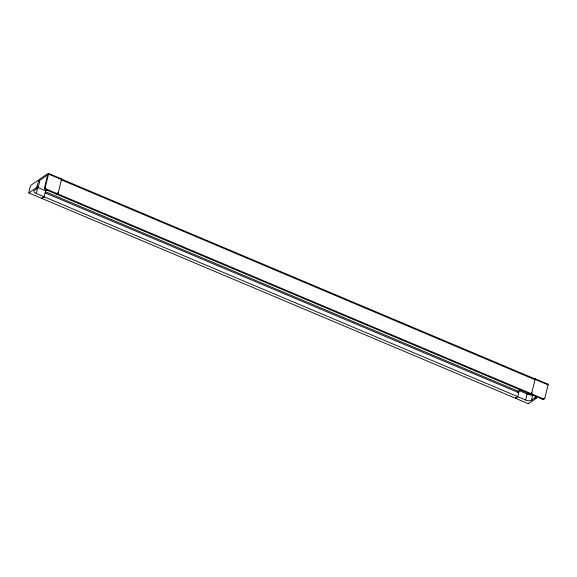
<?xml version="1.0" encoding="UTF-8"?>
<svg xmlns="http://www.w3.org/2000/svg" width="577" height="577" viewBox="0 0 577 577"><rect width="100%" height="100%" fill="white"/><g stroke="black" fill="none" stroke-linecap="round" stroke-linejoin="round"><path stroke-width="0.87" d="M28.85 192.949L36.639 187.547L38.486 181.279L39.69 181.784L38.118 187.655L34.31 190.518A4.457 1.882 13.9 0 0 36.264 193.497L517.749 396.637L515.434 398.253L28.85 192.949L28.9 192.538A12.665 4.017 -67.1 0 1 30.415 186.241L30.732 185.376L48.23 173.309A1.342 0.426 -67.1 0 1 48.526 174.074L45.237 187.374A1.298 1.104 55.4 0 0 45.915 188.903L56.986 193.569A1.298 1.104 55.4 0 0 58.227 192.855M37.757 187.467L45.655 190.771L44.162 196.829L41.84 198.43L41.89 198.019M515.42 398.274L517.742 396.673L525.64 400.005A4.457 1.882 13.9 0 0 531.467 400.315C531.972 400.186 538.413 394.163 536.069 398.476L528.409 403.756L515.42 398.274L515.47 397.863M528.409 403.756L528.46 403.345A12.665 4.017 -67.1 0 1 528.503 402.998M36.264 193.497L37.721 187.597M57.476 193.367A1.298 1.104 55.4 0 1 56.236 194.088L45.165 189.415A1.298 1.104 55.4 0 1 44.487 187.886L47.696 174.925L38.486 181.279M547.789 384.116L534.8 378.635A1.342 0.426 -67.1 0 1 535.095 379.406L531.525 393.817L530.782 394.336L57.195 194.492L57.606 192.833M57.195 194.492L57.945 193.973L61.515 179.555A1.342 0.426 -67.1 0 0 61.22 178.791M517.951 392.67L518.297 391.271L520.67 389.634M517.742 396.673L519.242 390.622L527.133 393.976A4.457 1.882 13.9 0 0 532.333 394.567M525.64 400.005L527.133 393.976M531.475 400.315L532.722 395.259M531.056 393.781A1.298 1.104 55.4 0 0 531.742 394.74L542.806 399.414A1.298 1.104 55.4 0 0 544.046 398.693L544.796 398.18L548.085 384.888A1.342 0.426 -67.1 0 0 547.926 384.051M41.847 198.401L44.169 196.793M44.487 187.886L45.237 187.374M45.165 189.415L45.915 188.903M45.439 190.922L47.09 189.79M56.236 194.088L56.986 193.569M531.056 393.211L531.806 392.699A1.298 1.104 55.4 0 0 532.484 394.228L543.556 398.902A1.298 1.104 55.4 0 0 544.796 398.18M531.742 394.74L532.484 394.228M542.806 399.414L543.556 398.902M49.038 173.648L60.405 178.444M48.526 174.081L61.515 179.555M535.095 379.406L548.085 384.888M57.945 193.973L531.525 393.817M37.231 186.371L38.428 186.876M36.51 187.669L37.707 188.174M534.872 397.971L536.069 398.476M45.547 191.773L518.297 391.271M45.136 192.877L518.723 392.721M532.297 394.704A4.457 1.882 13.9 0 1 527.097 394.105M534.641 378.743L61.054 178.899A1.717 0.541 -67.1 0 1 61.429 179.894L535.009 379.738A1.717 0.541 -67.1 0 0 534.641 378.743"/></g></svg>
